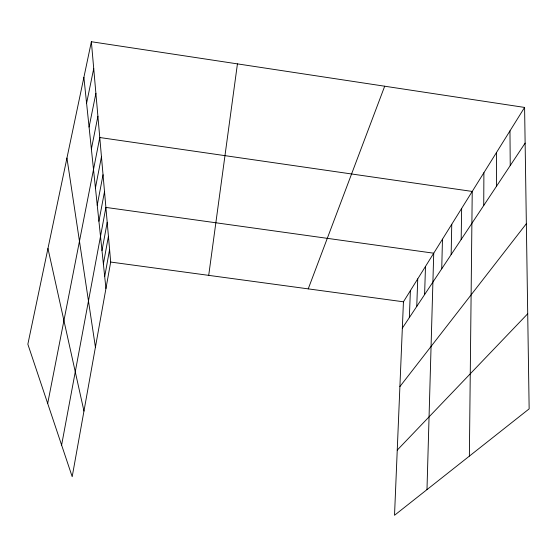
<?xml version="1.0" encoding="UTF-8"?>
<svg xmlns="http://www.w3.org/2000/svg" width="557" height="557" viewBox="0 0 557 557"><rect width="100%" height="100%" fill="white"/><g stroke="black" fill="none" stroke-linecap="round" stroke-linejoin="round"><path stroke-width="0.84" d="M483.727 205.498L483.901 172.719M469.37 456.113L472.232 191.441L99.773 137.523L47.686 403.484M461.168 239.503L461.656 208.402M451.142 254.612L451.755 224.283M441.736 268.78L442.467 239.19M426.982 489.617L433.729 253.205L105.9 207.413L61.611 445.078M424.594 294.618L425.499 266.413M416.754 306.434L417.736 278.869M409.346 317.594L410.391 290.65M524.59 107.431L403.442 301.797L394.523 515.274L529.15 408.866L524.59 107.431L91.369 41.726L27.85 344.226L72.194 476.695L110.69 262.055L91.369 41.726M208.708 275.36L237.435 63.874M104.702 276.578L109.59 249.543M103.379 263.962L108.434 236.307M101.987 250.587L107.202 222.285M98.923 221.261L104.514 191.594M97.238 205.143L103.031 174.745M95.435 187.925L101.458 156.761M91.376 149.074L97.907 116.253M89.078 127.052L95.895 93.332M86.586 103.226L93.722 68.567M308.23 288.874L384.692 86.21M402.342 328.15L525.133 143.107M399.898 386.579L526.351 223.705M397.245 450.112L527.709 313.765M110.69 262.055L403.442 301.797M47.958 248.457L83.961 411.08M66.944 158.056L95.421 347.192M83.884 77.367L105.948 288.505M509.968 130.888L510.233 165.554M496.447 152.59L496.475 186.289"/></g></svg>
